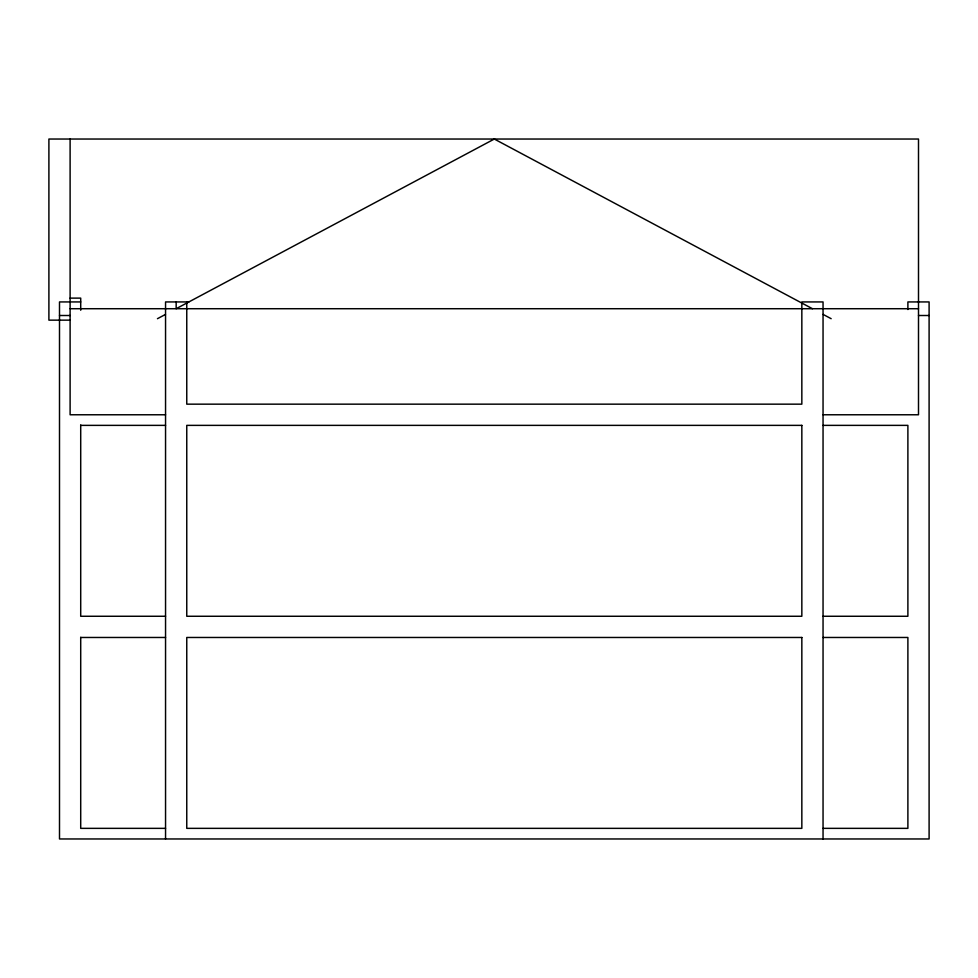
<?xml version="1.0" encoding="UTF-8"?>
<svg xmlns="http://www.w3.org/2000/svg" width="978" height="978" viewBox="0 0 978 978"><rect width="100%" height="100%" fill="white"/><g stroke="black" fill="none" stroke-linecap="round" stroke-linejoin="round"><path stroke-width="1.47" d="M157.446 318.694L165.465 314.427M70.11 298.119L80.709 298.119L80.709 310.234M80.709 301.933L59.499 301.933L59.499 838.965L929.1 838.965L929.1 301.933L907.89 301.933L907.89 309.537M188.888 301.933L165.551 301.933L165.551 838.965M70.11 308.718L918.501 308.718M59.499 315.503L70.11 315.503M918.501 315.503L929.1 315.503M70.11 320.148L48.9 320.148L48.9 139.035L918.501 139.035L918.501 414.77L823.048 414.77M165.551 414.77L70.11 414.77L70.11 139.035M80.709 425.369L165.551 425.369M823.048 425.369L907.89 425.369L907.89 616.262L823.048 616.262M165.551 616.262L80.709 616.262L80.709 424.917M80.709 637.473L165.551 637.473M823.048 637.473L907.89 637.473L907.89 828.354L823.048 828.354M165.551 828.354L80.709 828.354L80.709 637.289M812.449 308.718L494.306 139.035L176.162 308.718L176.162 301.933M823.146 314.427L831.166 318.694M823.048 838.965L823.048 301.933L801.838 301.933L801.838 404.159L186.761 404.159L186.761 301.933M801.838 425.369L186.761 425.369L186.761 616.262L801.838 616.262L801.838 425.369M801.838 637.473L186.761 637.473L186.761 828.354L801.838 828.354L801.838 637.473"/></g></svg>
